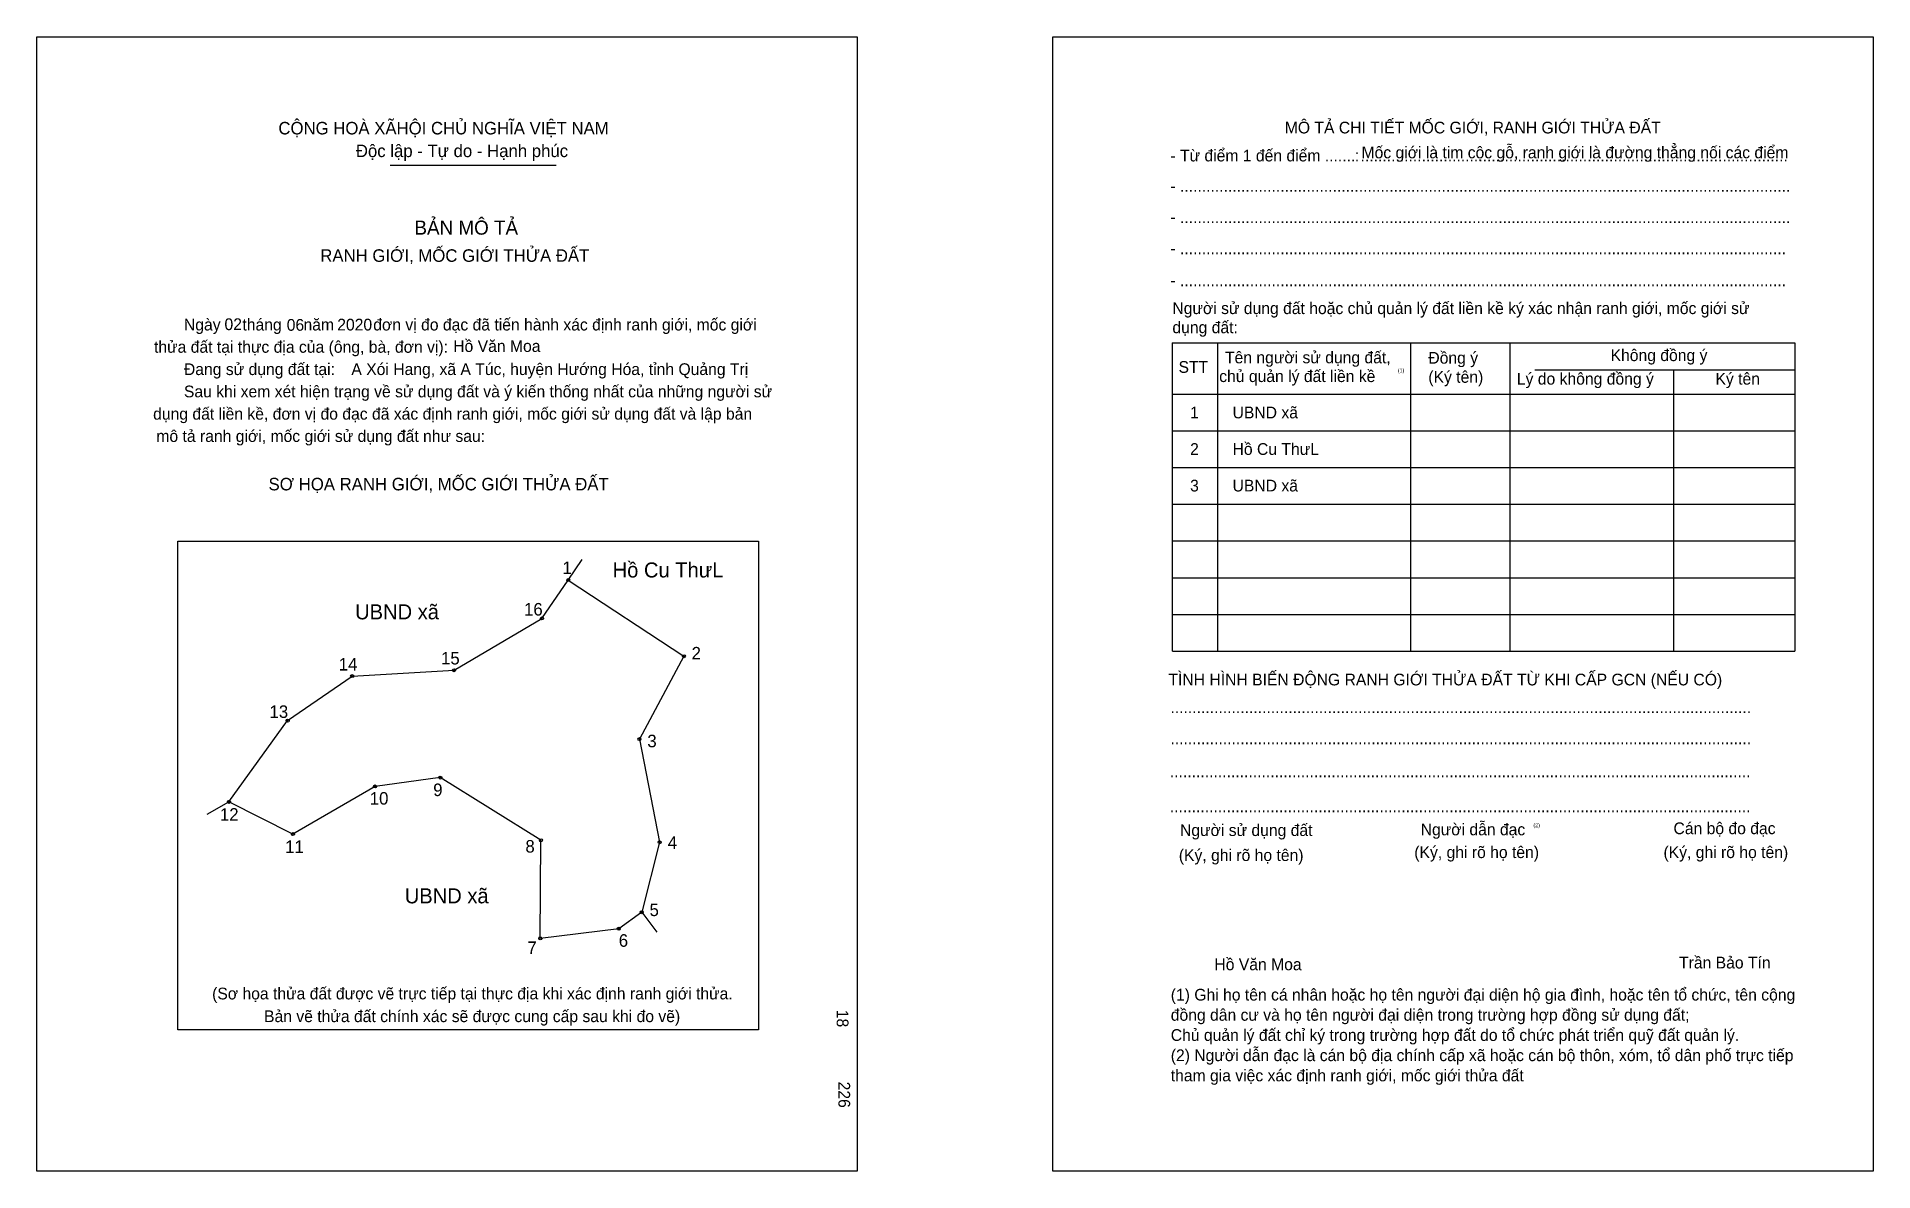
# Model space of a CAD drawing. Extents: x 548570 to 548983, y 1820488 to 1820743.
import ezdxf

# ---------------------------------------------------------------- set-up
doc = ezdxf.new("R2010")
doc.units = 0
for name, color, linetype in [('bmtKhungInTrang1', 7, 'Continuous'), ('bmtKhungInTrang2', 7, 'Continuous'), ('bmtNoiDung', 7, 'Continuous'), ('bmtTemplate', 7, 'Continuous'), ('CanhThua', 7, 'Continuous'), ('MocDinhThua', 7, 'Continuous'), ('RauThua', 7, 'Continuous'), ('SoHieuDinhThua', 7, 'Continuous'), ('TenChuLanCan', 7, 'Continuous')]:
    doc.layers.add(name, color=color, linetype=linetype)

msp = doc.modelspace()

# ---------------------------------------------------------------- linework, layer by layer
at = {"layer": 'bmtKhungInTrang1'}
msp.add_lwpolyline([(548569.81, 1820742.79), (548754.35, 1820742.79), (548754.35, 1820487.54), (548569.81, 1820487.54)], close=True, dxfattribs=at)
at = {"layer": 'bmtKhungInTrang2'}
msp.add_lwpolyline([(548798.36, 1820742.79), (548982.91, 1820742.79), (548982.91, 1820487.54), (548798.36, 1820487.54)], close=True, dxfattribs=at)
at = {"layer": 'bmtTemplate'}
for p, q in [((548649.34, 1820713.86), (548686.65, 1820713.86)), ((548835.38, 1820673.94), (548835.38, 1820604.55)), ((548878.8, 1820673.94), (548878.8, 1820604.55)), ((548901.13, 1820674.03), (548901.13, 1820604.55)), ((548965.24, 1820673.94), (548965.24, 1820604.55)), ((548906.8, 1820667.83), (548965.24, 1820667.83)), ((548825.26, 1820662.38), (548965.24, 1820662.38)), ((548825.26, 1820654.12), (548965.24, 1820654.12)), ((548825.26, 1820645.86), (548965.24, 1820645.86)), ((548825.26, 1820637.6), (548965.24, 1820637.6)), ((548825.26, 1820629.34), (548965.24, 1820629.34)), ((548825.26, 1820621.08), (548965.24, 1820621.08)), ((548825.26, 1820612.81), (548965.24, 1820612.81)), ((548825.26, 1820604.55), (548965.24, 1820604.55))]:
    msp.add_line(p, q, dxfattribs=at)
for points in [[(548825.17, 1820673.94), (548965.24, 1820673.94)], [(548825.17, 1820673.94), (548825.17, 1820604.55)], [(548937.99, 1820667.75), (548937.99, 1820604.55)]]:
    msp.add_lwpolyline(points, dxfattribs=at)
msp.add_lwpolyline([(548601.56, 1820519.33), (548601.56, 1820629.33), (548732.14, 1820629.33), (548732.14, 1820519.33)], close=True, dxfattribs=at)
at = {"layer": 'CanhThua'}
for p, q in [((548683.45, 1820611.92), (548689.35, 1820620.55)), ((548689.35, 1820620.55), (548715.37, 1820603.41)), ((548663.68, 1820600.27), (548683.45, 1820611.92)), ((548715.37, 1820603.41), (548705.37, 1820584.76)), ((548626.25, 1820588.93), (548640.76, 1820598.94)), ((548640.76, 1820598.94), (548663.68, 1820600.27)), ((548613.05, 1820570.64), (548626.25, 1820588.93)), ((548705.37, 1820584.76), (548709.92, 1820561.57)), ((548645.9, 1820574.11), (548627.44, 1820563.4)), ((548660.59, 1820576.12), (548645.9, 1820574.11)), ((548683.21, 1820562.01), (548660.59, 1820576.12)), ((548627.44, 1820563.4), (548613.05, 1820570.64)), ((548683.06, 1820539.94), (548683.21, 1820562.01)), ((548709.92, 1820561.57), (548705.9, 1820545.8)), ((548705.9, 1820545.8), (548700.71, 1820542.09)), ((548700.71, 1820542.09), (548683.06, 1820539.94))]:
    msp.add_line(p, q, dxfattribs=at)
at = {"layer": 'MocDinhThua'}
for centre in [(548689.35, 1820620.55), (548683.45, 1820611.92), (548715.37, 1820603.41), (548640.76, 1820598.94), (548663.68, 1820600.27), (548626.25, 1820588.93), (548705.37, 1820584.76), (548645.9, 1820574.11), (548660.59, 1820576.12), (548613.05, 1820570.64), (548627.44, 1820563.4), (548683.21, 1820562.01), (548709.92, 1820561.57), (548705.9, 1820545.8), (548683.06, 1820539.94), (548700.71, 1820542.09)]:
    msp.add_circle(centre, 0.339, dxfattribs=at)
at = {"layer": 'RauThua'}
for p, q in [((548689.35, 1820620.55), (548692.53, 1820625.21)), ((548608.12, 1820567.91), (548613.05, 1820570.64)), ((548705.9, 1820545.8), (548709.3, 1820541.31))]:
    msp.add_line(p, q, dxfattribs=at)

# ---------------------------------------------------------------- texts
at = {"layer": 'bmtNoiDung'}
for s, height, p in [('02', 2.641, (548612.04, 1820676.79)), ('06', 2.641, (548626.04, 1820676.64)), ('2020', 2.641, (548637.4, 1820676.7)), ('Hồ Văn Moa', 2.641, (548663.49, 1820671.88)), ('A Xói Hang, xã A Túc, huyện Hướng Hóa, tỉnh Quảng Trị', 2.6405, (548640.58, 1820666.68)), ('1', 2.64, (548829.24, 1820656.93)), ('UBND xã ', 2.641, (548838.79, 1820656.93)), ('2', 2.64, (548829.24, 1820648.71)), ('Hồ Cu ThưL ', 2.6405, (548838.79, 1820648.71)), ('3', 2.64, (548829.24, 1820640.48)), ('UBND xã ', 2.641, (548838.79, 1820640.48)), ('Hồ Văn Moa', 2.641, (548834.7, 1820532.78))]:
    msp.add_text(s, height=height, dxfattribs=at).set_placement(p)
for s, p in [('18', (548749.76, 1820523.87)), ('226', (548750.13, 1820507.72))]:
    msp.add_text(s, height=2.641, rotation=270, dxfattribs=at).set_placement(p)
at = {"layer": 'bmtTemplate'}
for s, height, p in [('CỘNG HOÀ XÃHỘI CHỦ NGHĨA VIỆT NAM', 2.8165, (548624.17, 1820720.81)), ('MÔ TẢ CHI TIẾT MỐC GIỚI, RANH GIỚI THỬA ĐẤT', 2.6395, (548850.54, 1820721.03)), ('Độc lập - Tự do - Hạnh phúc', 2.8165, (548641.59, 1820715.71)), ('- Từ điểm 1 đến điểm .......', 2.6395, (548824.81, 1820714.74)), ('Mốc giới là tim cộc gỗ, ranh giới là đường thẳng nối các điểm', 2.6395, (548867.8, 1820715.44)), (':', 2.64, (548866.28, 1820714.74)), ('..................................................................................................', 2.6395, (548867.58, 1820714.74)), ('- ............................................................................................................................................', 2.6395, (548824.81, 1820707.9)), ('BẢN MÔ TẢ', 3.169, (548654.77, 1820698.26)), ('- ............................................................................................................................................', 2.6395, (548824.81, 1820700.88)), ('RANH GIỚI, MỐC GIỚI THỬA ĐẤT', 2.8165, (548633.59, 1820692.15)), ('- ...........................................................................................................................................', 2.6395, (548824.81, 1820693.85)), ('- ...........................................................................................................................................', 2.6395, (548824.81, 1820686.67)), ('Người sử dụng đất hoặc chủ quản lý đất liền kề ký xác nhận ranh giới, mốc giới sử', 2.6395, (548825.26, 1820680.39)), ('Ngày     tháng     năm         đơn vị đo đạc đã tiến hành xác định ranh giới, mốc giới ', 2.6405, (548602.92, 1820676.7)), ('dụng đất:', 2.64, (548825.26, 1820676.09)), ('thửa đất tại thực địa của (ông, bà, đơn vị):', 2.6405, (548596.19, 1820671.69)), ('Tên người sử dụng đất,', 2.6395, (548837.09, 1820669.32)), ('Đồng ý', 2.64, (548882.83, 1820669.24)), ('Không đồng ý', 2.6395, (548923.82, 1820669.82)), ('Đang sử dụng đất tại:', 2.6405, (548602.92, 1820666.67)), ('STT', 2.64, (548826.64, 1820667.17)), ('chủ quản lý đất liền kề', 2.6395, (548835.79, 1820665.1)), ('(1)', 0.88, (548875.94, 1820667.27)), ('(Ký tên)', 2.64, (548882.83, 1820664.94)), ('Sau khi xem xét hiện trạng về sử dụng đất và ý kiến thống nhất của những người sử ', 2.6405, (548602.92, 1820661.66)), ('Lý do không đồng ý', 2.6395, (548902.74, 1820664.53)), ('Ký tên', 2.64, (548947.41, 1820664.53)), ('dụng đất liền kề, đơn vị đo đạc đã xác định ranh giới, mốc giới sử dụng đất và lập bản', 2.6405, (548595.99, 1820656.64)), ('mô tả ranh giới, mốc giới sử dụng đất như sau:', 2.6405, (548596.72, 1820651.63)), ('SƠ HỌA RANH GIỚI, MỐC GIỚI THỬA ĐẤT', 2.8165, (548621.95, 1820640.73)), ('TÌNH HÌNH BIẾN ĐỘNG RANH GIỚI THỬA ĐẤT TỪ KHI CẤP GCN (NẾU CÓ)', 2.6395, (548824.37, 1820596.85)), ('.....................................................................................................................................', 2.64346, (548824.81, 1820590.64)), ('.....................................................................................................................................', 2.64346, (548824.81, 1820583.62)), ('.....................................................................................................................................', 2.64346, (548824.68, 1820576.18)), ('.....................................................................................................................................', 2.64346, (548824.68, 1820568.33)), ('Người sử dụng đất', 2.6395, (548826.97, 1820562.97)), ('Người dẫn đạc', 2.6395, (548881.11, 1820563.13)), ('(2)', 0.88, (548906.45, 1820564.95)), ('Cán bộ đo đạc', 2.6395, (548937.97, 1820563.38)), ('(Ký, ghi rõ họ tên)', 2.6395, (548826.7, 1820557.35)), ('(Ký, ghi rõ họ tên)', 2.6395, (548879.67, 1820558.01)), ('(Ký, ghi rõ họ tên)', 2.6395, (548935.72, 1820558.01)), ('Trần Bảo Tín', 2.6395, (548939.22, 1820533.17)), ('(Sơ họa thửa đất được vẽ trực tiếp tại thực địa khi xác định ranh giới thửa.', 2.6405, (548609.26, 1820526.21)), ('(1) Ghi họ tên cá nhân hoặc họ tên người đại diện hộ gia đình, hoặc tên tổ chức, tên cộng', 2.6395, (548824.89, 1820525.95)), ('Bản vẽ thửa đất chính xác sẽ được cung cấp sau khi đo vẽ)', 2.6405, (548620.94, 1820521.1)), ('đồng dân cư và họ tên người đại diện trong trường hợp đồng sử dụng đất;', 2.6395, (548824.89, 1820521.41)), ('Chủ quản lý đất chỉ ký trong trường hợp đất do tổ chức phát triển quỹ đất quản lý.', 2.6395, (548824.89, 1820516.87)), ('(2) Người dẫn đạc là cán bộ địa chính cấp xã hoặc cán bộ thôn, xóm, tổ dân phố trực tiếp', 2.6395, (548824.89, 1820512.32)), ('tham gia việc xác định ranh giới, mốc giới thửa đất', 2.6395, (548824.89, 1820507.78))]:
    msp.add_text(s, height=height, dxfattribs=at).set_placement(p)
at = {"layer": 'SoHieuDinhThua'}
for s, height, p in [('1', 2.82, (548688.07, 1820621.9)), ('16', 2.821, (548679.42, 1820612.57)), ('14', 2.821, (548637.75, 1820600.2)), ('15', 2.821, (548660.75, 1820601.56)), ('2', 2.82, (548717.11, 1820602.69)), ('13', 2.821, (548622.17, 1820589.54)), ('3', 2.82, (548707.16, 1820582.93)), ('10', 2.821, (548644.72, 1820570.03)), ('9', 2.82, (548658.99, 1820571.95)), ('12', 2.821, (548611.02, 1820566.41)), ('11', 2.821, (548625.7, 1820559.17)), ('8', 2.82, (548679.73, 1820559.24)), ('4', 2.82, (548711.74, 1820560.08)), ('5', 2.82, (548707.65, 1820544.95)), ('6', 2.82, (548700.73, 1820538.05)), ('7', 2.82, (548680.17, 1820536.42))]:
    msp.add_text(s, height=height, dxfattribs=at).set_placement(p)
at = {"layer": 'TenChuLanCan'}
for s, p in [('Hồ Cu ThưL', (548699.35, 1820621.13)), ('UBND xã', (548641.42, 1820611.71)), ('UBND xã', (548652.59, 1820547.82))]:
    msp.add_text(s, height=3.385, dxfattribs=at).set_placement(p)

doc.saveas('drawing.dxf')
